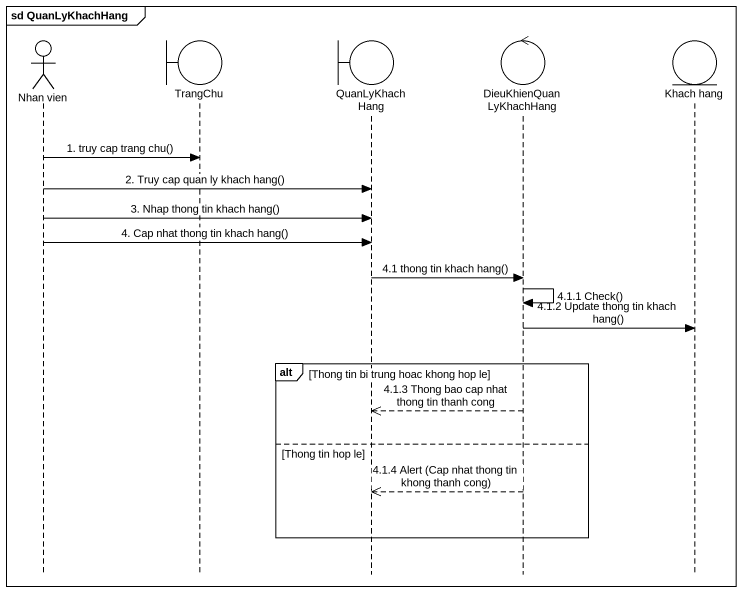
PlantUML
@startuml
mainframe sd QuanLyKhachHang
hide footbox
actor "Nhan vien" as Nhan_vien
boundary TrangChu
boundary QuanLyKhachHang
control DieuKhienQuanLyKhachHang
entity "Khach hang" as Khach_hang

Nhan_vien -> TrangChu : 1. truy cap trang chu()
Nhan_vien -> QuanLyKhachHang : 2. Truy cap quan ly khach hang()
Nhan_vien -> QuanLyKhachHang : 3. Nhap thong tin khach hang()
Nhan_vien -> QuanLyKhachHang : 4. Cap nhat thong tin khach hang()
QuanLyKhachHang -> DieuKhienQuanLyKhachHang : 4.1 thong tin khach hang()
DieuKhienQuanLyKhachHang -> DieuKhienQuanLyKhachHang : 4.1.1 Check()
DieuKhienQuanLyKhachHang -> Khach_hang : 4.1.2 Update thong tin khach hang()
alt Thong tin bi trung hoac khong hop le
  DieuKhienQuanLyKhachHang -->> QuanLyKhachHang : 4.1.3 Thong bao cap nhat thong tin thanh cong
else Thong tin hop le
  DieuKhienQuanLyKhachHang -->> QuanLyKhachHang : 4.1.4 Alert (Cap nhat thong tin khong thanh cong)
end
@enduml
